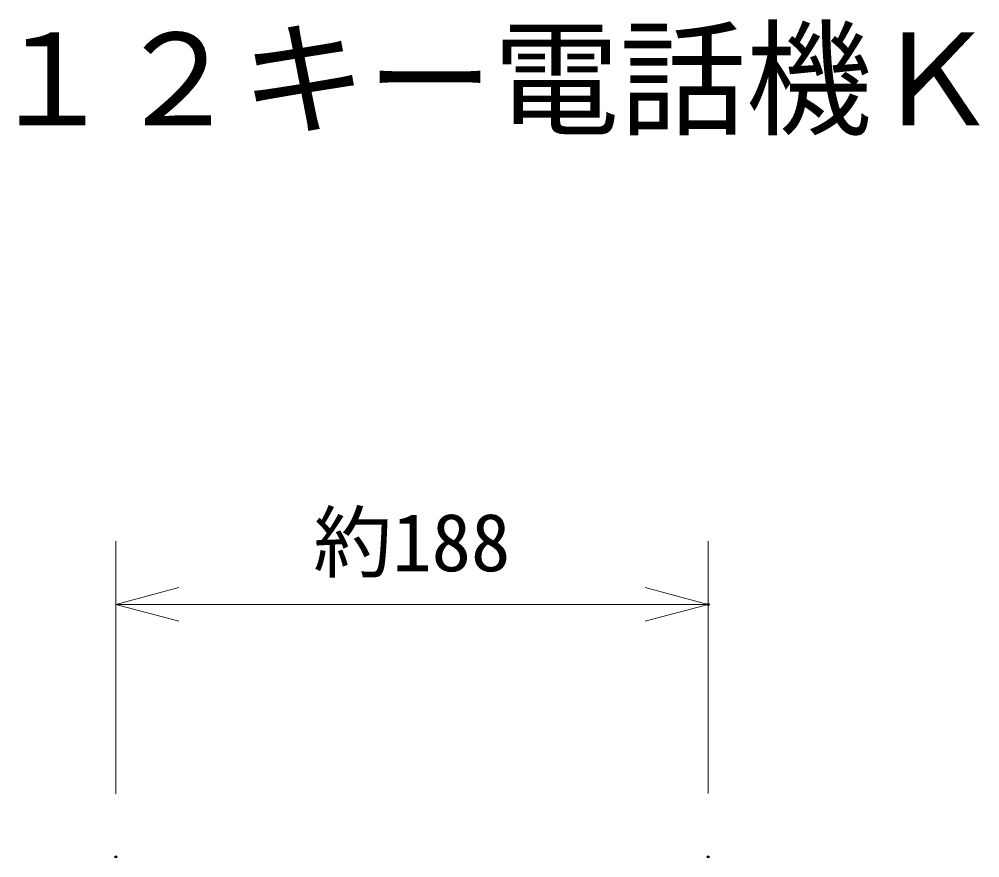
# Model space of a CAD drawing. Units: millimetres, scale not verified. Extents: x -63 to 62, y -56 to 57.
# Drawn here: x -34.54 to -4.11, y 30.19 to 56.75 of the extents above; entities that cross this region are included whole.
import ezdxf
from ezdxf.enums import TextEntityAlignment as Align

# ---------------------------------------------------------------- set-up
doc = ezdxf.new("R2010")
doc.units = ezdxf.units.MM
doc.header["$LTSCALE"] = 0.125
doc.header["$PDMODE"] = 32
doc.header["$PDSIZE"] = 0.0625
for name, color, linetype, lineweight in [('0-0_0', 1, 'Continuous', 18), ('0-3_MOJI1', 7, 'Continuous', 18), ('0-5_SUNPO', 7, 'Continuous', 9)]:
    doc.layers.add(name, color=color, linetype=linetype, lineweight=lineweight)
doc.layers.add('0-1_DEFPOINTS', color=7, linetype='Continuous')
doc.styles.add('ＭＳ ゴシック', font='')
doc.styles.get('ＭＳ ゴシック').set_extended_font_data('MS Gothic')

# ---------------------------------------------------------------- blocks, each defined once
blk = doc.blocks.new('_OPEN30')
at = {"layer": '0-0_0', "color": 7, "lineweight": 9}
blk.add_line((0, 0), (-1, 0), dxfattribs=at)
blk.add_lwpolyline([(-1, 0.26795), (0, 0), (-1, -0.26795)], dxfattribs=at)
blk = doc.blocks.new('D4')
at = {"layer": '0-1_DEFPOINTS'}
for p in [(-9.1491, 37.1192), (-27.9191, 29.1211), (-9.1485, 29.1223)]:
    blk.add_point(p, dxfattribs=at)
at = {"layer": '0-5_SUNPO'}
for p, q in [((-27.9193, 31.1211), (-27.9198, 39.118)), ((-9.1487, 31.1223), (-9.1492, 39.1192)), ((-25.9197, 37.1181), (-11.1491, 37.1191))]:
    blk.add_line(p, q, dxfattribs=at)
at = {"layer": '0-5_SUNPO', "xscale": 2, "yscale": 2}
for p, rotation in [((-27.9197, 37.118), 180.00371), ((-9.1491, 37.1192), 0.00371)]:
    blk.add_blockref('_OPEN30', p, dxfattribs=dict(at, rotation=rotation))
at = {"layer": '0-5_SUNPO', "style": 'ＭＳ ゴシック'}
blk.add_text('約188', height=1.833, rotation=0.004, dxfattribs=at).set_placement((-21.6594, 37.6184), align=Align.BOTTOM_LEFT)

msp = doc.modelspace()

# ---------------------------------------------------------------- block references
at = {"layer": '0-5_SUNPO'}
msp.add_blockref('D4', (-3.5641, 1.0964), dxfattribs=at)

# ---------------------------------------------------------------- texts
at = {"layer": '0-3_MOJI1', "style": 'ＭＳ ゴシック'}
msp.add_text('１２キー電話機Ｋ', height=2.933, dxfattribs=at).set_placement((-35.5284, 52.5134), align=Align.BOTTOM_LEFT)

doc.saveas('drawing.dxf')
